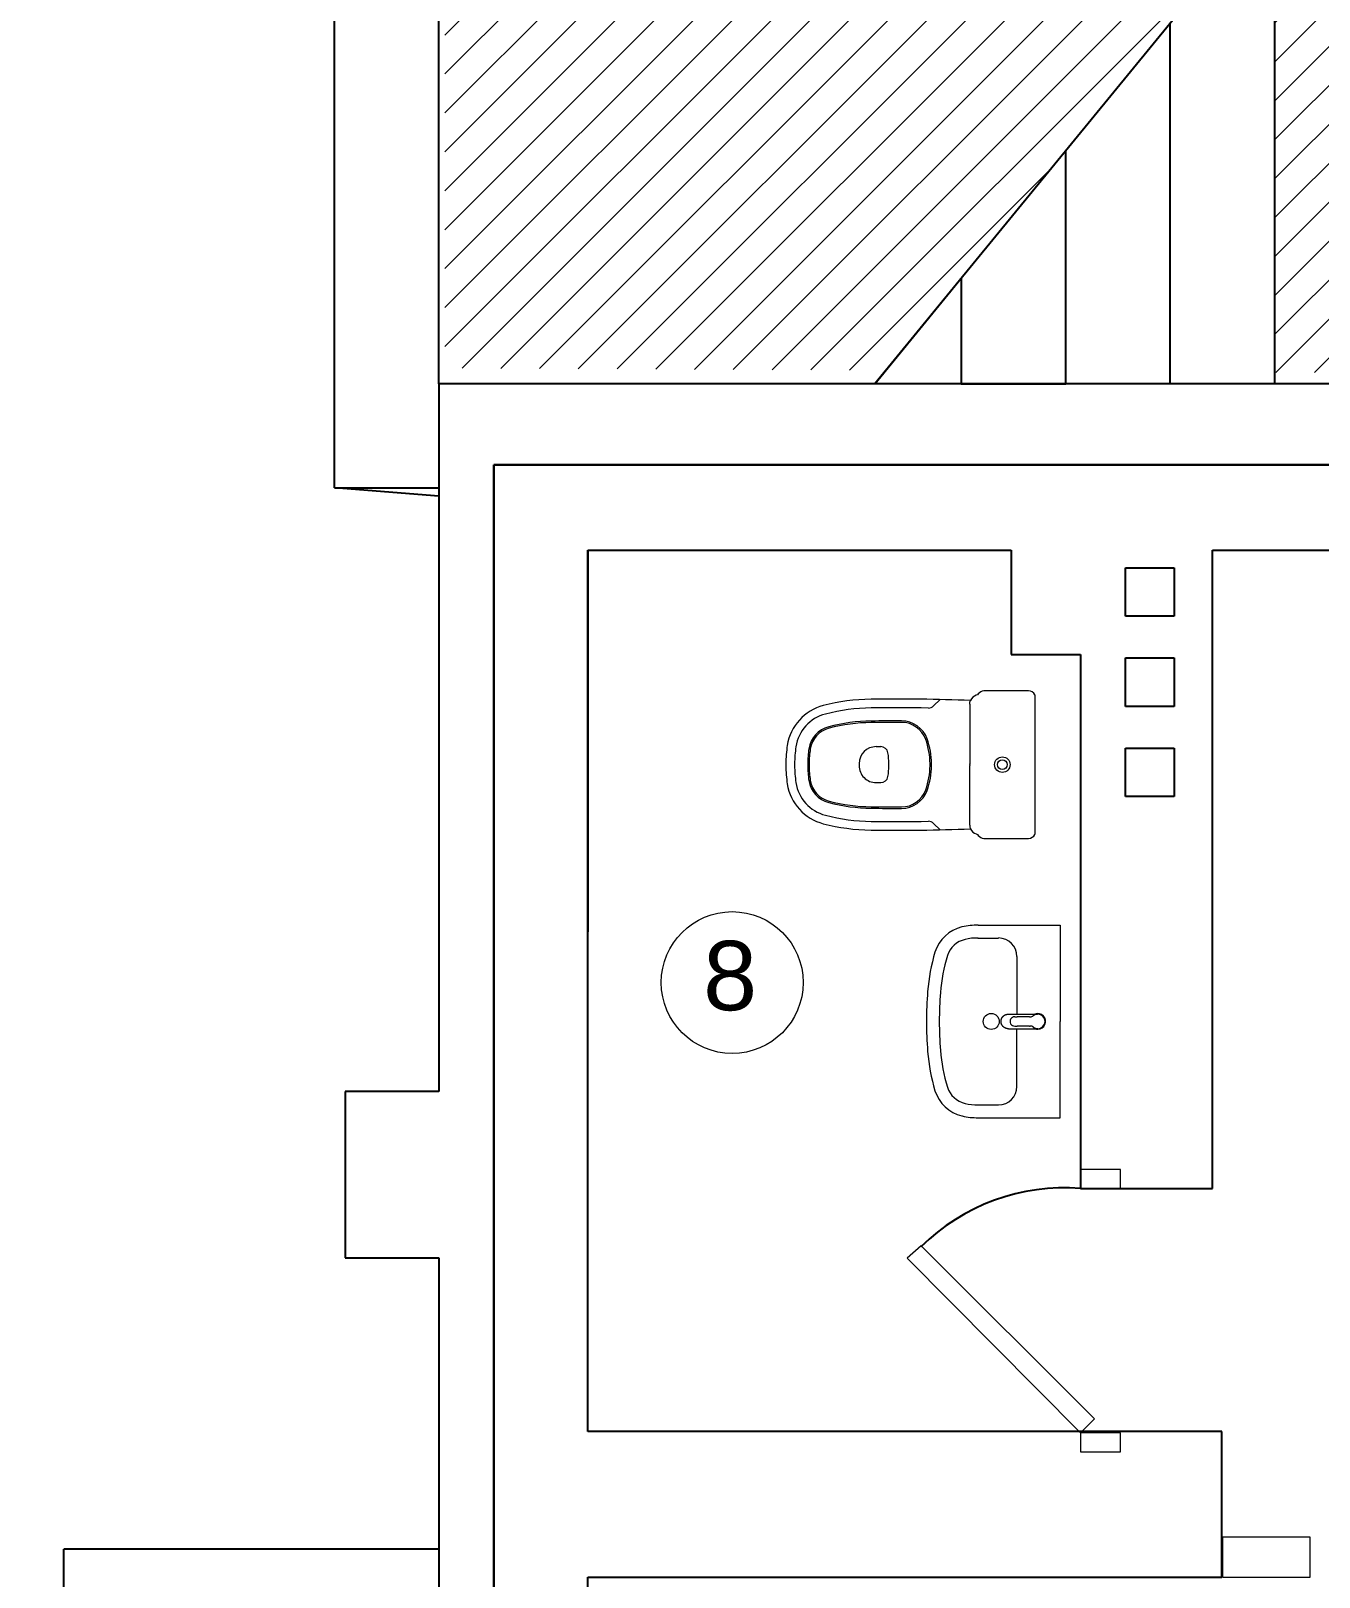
# Model space of a CAD drawing. Header units: millimetres. Extents: x 306002 to 1554695, y -207070 to 1535795.
# Drawn here: x 312014 to 315726, y -190231 to -185773 of the extents above; entities that cross this region are included whole.
import ezdxf

# ---------------------------------------------------------------- set-up
doc = ezdxf.new("R2010")
doc.units = ezdxf.units.MM
for name, color, linetype in [('$DDT_AUDIT_GENERATED_(77)', 7, 'Continuous'), ('$DDT_AUDIT_GENERATED_(91)', 7, 'Continuous'), ('DV2_Plane', 7, 'Continuous'), ('Furniture & Equipment', 7, 'Continuous')]:
    doc.layers.add(name, color=color, linetype=linetype)
doc.layers.add('1 0 Mebel_Ном._пера__97', color=7, linetype='Continuous', lineweight=5, true_color=0x3f3f3f)
doc.layers.add('PDF _Геометрия', color=7, linetype='Continuous', true_color=0x719d2f)
doc.layers.add('Тонкая', color=7, linetype='Continuous', lineweight=15)
doc.styles.get("Standard").update_dxf_attribs({"font": 'arial.ttf'})

# ---------------------------------------------------------------- blocks, each defined once
blk = doc.blocks.new('раковина 2')
at = {"layer": '$DDT_AUDIT_GENERATED_(77)', "color": 7, "linetype": 'Continuous', "lineweight": 0}
for p, q in [((25486.9, 18226.2), (25486.9, 18226.2)), ((25486.9, 18225.7), (25486.9, 18226.2)), ((25486.9, 18142.4), (25486.9, 18225.7)), ((25528.9, 18226.6), (25528.9, 18226.2)), ((25528.9, 18226.5), (25528.9, 18226.2)), ((25528.9, 18226.2), (25528.9, 18226.1)), ((25528.9, 18142.4), (25528.9, 18226.1))]:
    blk.add_line(p, q, dxfattribs=at)
for centre, radius, start, end in [((25507.9, 18227.2), 22.5, 0, 200.8927), ((25484.8, 18226.1), 2.08, 0.6339, 0.6474), ((25484.8, 18226.1), 2.08, 354.9778, 0.5193), ((25492.8, 18225.7), 5.93, 177.3972, 179.9405), ((25507.9, 18227.2), 22.5, 339.0521, 0)]:
    blk.add_arc(centre, radius, start, end, dxfattribs=at)
for points in [[(25507.9, 18121.4), (25502.5, 18121.4), (25497.2, 18123), (25492.4, 18126.3), (25488.8, 18130.9), (25486.9, 18136.5), (25486.9, 18142.4)], [(25528.9, 18142.4), (25528.9, 18136.5), (25526.9, 18130.9), (25523.3, 18126.3), (25518.6, 18123), (25513.2, 18121.4), (25507.9, 18121.4)]]:
    blk.add_open_spline(points, degree=6, dxfattribs=at)
at = {"layer": '$DDT_AUDIT_GENERATED_(91)', "color": 7, "linetype": 'Continuous', "lineweight": 0}
for p, q in [((25494.4, 18203.2), (25494.4, 18205)), ((25494.4, 18203.2), (25494.4, 18168.2)), ((25494.4, 18203.2), (25494.4, 18203.2)), ((25521.4, 18203.2), (25521.4, 18205)), ((25521.4, 18203.2), (25521.4, 18168.2)), ((25521.4, 18203.2), (25521.4, 18203.2)), ((25494.4, 18160.8), (25494.4, 18168.3)), ((25494.4, 18168.3), (25494.4, 18168.3)), ((25521.4, 18168.2), (25521.4, 18168.3)), ((25521.4, 18160.8), (25521.4, 18168.2))]:
    blk.add_line(p, q, dxfattribs=at)
for centre, radius, start, end in [((25507.9, 18227.1), 21, 0.131, 179.869), ((25507.9, 18227.1), 21, 179.8702, 185.0798), ((25507.9, 18227.2), 20.8, 180.0335, 215.7005), ((25506.9, 18227.1), 20.1, 185.0846, 187.9624), ((25481.9, 18206.3), 12.5, 353.9577, 43.9245), ((25533.8, 18206.3), 12.5, 136.0608, 186.0572), ((25507.9, 18227.2), 20.8, 324.2999, 359.9659), ((25508.8, 18227.1), 20.1, 352.0377, 354.9151), ((25507.9, 18227.1), 21, 354.9199, 0.1298), ((25507.8, 18160.8), 13.4, 180.0978, 241.8705), ((25507.8, 18160.8), 13.4, 180.0751, 241.8947), ((25507.9, 18161), 13.6, 241.8057, 269.9892), ((25507.9, 18161), 13.6, 270.0161, 298.1828), ((25508, 18160.8), 13.4, 298.118, 359.9091), ((25508, 18160.8), 13.4, 298.1233, 359.9022)]:
    blk.add_arc(centre, radius, start, end, dxfattribs=at)
for points in [[(25487.1, 18224.3), (25487.4, 18222.1), (25488, 18220), (25488.8, 18218), (25489.8, 18216.1), (25491.1, 18214.4), (25492.5, 18212.9)], [(25523.2, 18212.9), (25524.6, 18214.4), (25525.9, 18216.1), (25527, 18218), (25527.8, 18220), (25528.4, 18222.1), (25528.7, 18224.3)]]:
    blk.add_open_spline(points, degree=6, dxfattribs=at)
at = {"layer": 'DV2_Plane', "color": 7, "linetype": 'Continuous', "lineweight": 0}
for p, q in [((25230.4, 18292.1), (25507.9, 18292.1)), ((25230.4, 18055.7), (25230.4, 18292.1)), ((25538.4, 18292.1), (25507.9, 18292.1)), ((25785.4, 18292.1), (25538.4, 18292.1)), ((25785.4, 18055.7), (25785.4, 18292.1)), ((25320.6, 18167.1), (25486.9, 18167.1)), ((25695.1, 18167.1), (25528.9, 18167.1)), ((25267.4, 18054.9), (25267.4, 18114)), ((25748.4, 18054.9), (25748.4, 18114))]:
    blk.add_line(p, q, dxfattribs=at)
blk.add_circle((25507.9, 18093.1), 23, dxfattribs=at)
for centre, radius, start, end in [((25320.6, 18113.9), 53.3, 90.0226, 179.9159), ((25695.1, 18113.9), 53.3, 0.0841, 89.9774), ((25412.7, 18051.9), 182.4, 178.8006, 193.6615), ((25412.7, 18051.9), 145.4, 178.8006, 193.6615), ((25603, 18051.9), 145.4, 346.3385, 1.1994), ((25603, 18051.9), 182.4, 346.3385, 1.1994), ((25342, 18034.9), 109.7, 193.7748, 251.9151), ((25339.9, 18033.8), 70.4, 193.2981, 252.0486), ((25675.8, 18033.8), 70.4, 287.9514, 346.7019), ((25673.7, 18034.9), 109.7, 288.0849, 346.2252), ((25463.5, 18439.4), 494.3, 252.9098, 265.4815), ((25552.2, 18439.4), 494.3, 274.5185, 287.0902), ((25471.1, 18496), 588.4, 253.9027, 265.1563), ((25512.7, 19078.7), 1135.5, 265.5352, 269.7553), ((25503, 19078.7), 1135.5, 270.2447, 274.4648), ((25544.6, 18496), 588.4, 274.8437, 286.0973), ((25512.7, 19078.7), 1172.5, 265.5352, 269.7631), ((25503, 19078.7), 1172.5, 270.2369, 274.4648)]:
    blk.add_arc(centre, radius, start, end, dxfattribs=at)
blk = doc.blocks.new('унитаз с бачком')
at = {"lineweight": 0}
for p, q in [((25700.4, 19193.2), (25872.5, 19193.2)), ((25875.1, 19193.2), (25872.5, 19193.2)), ((25875.1, 19193.2), (25877.7, 19193.2)), ((26049.8, 19193.2), (25877.7, 19193.2)), ((25705.8, 19089.3), (25687.4, 19107.7)), ((26044.4, 19089.3), (26062.8, 19107.7)), ((25823.2, 18923.6), (25823.2, 18936.9)), ((25927, 18923.6), (25927, 18936.9))]:
    blk.add_line(p, q, dxfattribs=at)
blk.add_lwpolyline([(26063.7, 18908.8, 0.012417), (26060.2, 19195.4, 0.223559), (26074.9, 19212.1, -0.171147), (26079, 19217.8, 0.244989), (26087.5, 19234.1), (26087.5, 19362.9, 0.272552), (26076.7, 19381.3, 0.108584), (26073.2, 19382), (25877.7, 19382), (25875.1, 19382), (25872.5, 19382), (25677, 19382, 0.108584), (25673.5, 19381.3, 0.272552), (25662.6, 19362.9), (25662.6, 19234.1, 0.244989), (25671.2, 19217.8, -0.171147), (25675.2, 19212.1, 0.223559), (25690, 19195.4, 0.012417), (25686.4, 18908.8, 0.060418), (25704.9, 18771.1, 0.299274), (25819.4, 18667.5, 0.038487), (25872.5, 18663.4, 0.001894), (25875.1, 18663.4, 0.001894), (25877.7, 18663.4, 0.038487), (25930.8, 18667.5, 0.299274), (26045.3, 18771.1, 0.060418)], format="xyb", close=True, dxfattribs=at)
for points in [[(25700.4, 19193.2, -0.102359), (25690, 19195.4, 0.171147)], [(26049.8, 19193.2, 0.102359), (26060.2, 19195.4, -0.171147)]]:
    blk.add_lwpolyline(points, format="xyb", dxfattribs=at)
at = {"color": 18, "lineweight": 0, "true_color": 0x000000}
blk.add_circle((25875.1, 19287.4), 22.3, dxfattribs=at)
at = {"lineweight": 0}
blk.add_circle((25875.1, 19287.4), 14.2, dxfattribs=at)
blk.add_circle((25875.1, 19287.4), 14.2, dxfattribs=at)
for centre, radius, start, end in [((25691, 19074.5), 21, 359.0636, 45), ((25872.5, 18873.2), 209.8, 90, 109.984), ((25872.5, 18873.2), 205.6, 90, 109.984), ((25872.5, 18873.2), 209.8, 89.2838, 90), ((25872.5, 18873.2), 205.6, 89.2692, 90), ((25877.7, 18873.2), 209.8, 90, 90.7162), ((25877.7, 18873.2), 205.6, 90, 90.7308), ((25877.7, 18873.2), 209.8, 70.016, 90), ((25877.7, 18873.2), 205.6, 70.016, 90), ((26059.2, 19074.5), 21, 135, 180.9364), ((31455.9, 18980.3), 5744.7, 179.06363, 180.70946), ((25827.6, 18996.5), 78.7, 109.984, 179.8352), ((25827.6, 18996.5), 74.5, 109.984, 179.8352), ((25922.5, 18996.5), 74.5, 0.1648, 70.016), ((25922.5, 18996.5), 78.7, 0.1648, 70.016), ((20294.3, 18980.3), 5744.7, 359.29054, 0.93637), ((31455.9, 18980.3), 5706.9, 179.8352, 180.7095), ((31455.9, 18980.3), 5702.8, 179.8352, 180.7095), ((20294.3, 18980.3), 5702.8, 359.2905, 0.1648), ((20294.3, 18980.3), 5706.9, 359.2905, 0.1648), ((25844.1, 18936.9), 21, 99.7151, 180), ((25872.5, 18771.5), 188.8, 90, 99.7151), ((25872.5, 18771.5), 188.8, 89.2042, 90), ((25877.7, 18771.5), 188.8, 90, 90.7958), ((25877.7, 18771.5), 188.8, 80.2849, 90), ((25906, 18936.9), 21, 0, 80.2849), ((26263.4, 18916), 551.8, 180.7095, 194.5395), ((26263.4, 18916), 514, 180.7095, 194.5395), ((26263.4, 18916), 509.8, 180.7095, 194.5395), ((25872.5, 18923.6), 49.3, 180, 270), ((25877.7, 18923.6), 49.3, 270, 0), ((25486.8, 18916), 509.8, 345.4605, 359.2905), ((25486.8, 18916), 514, 345.4605, 359.2905), ((25486.8, 18916), 551.8, 345.4605, 359.2905), ((25872.5, 18923.6), 49.3, 270, 273.0491), ((25877.7, 18923.6), 49.3, 266.9509, 270), ((25841, 18806.4), 115.4, 194.5395, 261.1838), ((25841, 18806.4), 77.6, 194.5395, 261.1838), ((25841, 18806.4), 73.4, 194.5395, 261.1838), ((25909.2, 18806.4), 73.4, 278.8162, 345.4605), ((25909.2, 18806.4), 77.6, 278.8162, 345.4605), ((25909.2, 18806.4), 115.4, 278.8162, 345.4605), ((25872.5, 19009.6), 283.2, 261.1838, 270), ((25872.5, 19009.6), 279.1, 261.1838, 270), ((25872.5, 19009.6), 279.1, 270, 270.5385), ((25872.5, 19009.6), 283.2, 270, 270.5305), ((25877.7, 19009.6), 279.1, 269.4615, 270), ((25877.7, 19009.6), 283.2, 269.4695, 270), ((25877.7, 19009.6), 279.1, 270, 278.8162), ((25877.7, 19009.6), 283.2, 270, 278.8162), ((25872.5, 19009.6), 321, 261.1838, 270), ((25872.5, 19009.6), 321, 270, 270.4681), ((25877.7, 19009.6), 321, 269.5319, 270), ((25877.7, 19009.6), 321, 270, 278.8162)]:
    blk.add_arc(centre, radius, start, end, dxfattribs=at)

msp = doc.modelspace()

# ---------------------------------------------------------------- hatches: boundary and pattern name
at = {"lineweight": 20, "ltscale": 100, "true_color": 0xadddf7, "transparency": 33554457}
h = msp.add_hatch(dxfattribs=at)
h.set_pattern_fill('ANSI31', color=141, scale=25)
h.set_pattern_definition([(45, (563105.706, -289819.955), (-56.1266, 56.1266), [])])
h.paths.add_polyline_path([(315598.8, -184084.3), (315594.6, -183783.1), (315598.8, -183783.1), (315598.8, -183610.6), (314398.8, -183610.6), (314398.8, -185590.6), (315598.8, -185590.6)])
h.paths.add_polyline_path([(318078.7, -182279.1), (314518.8, -182290.6), (314518.8, -183490.6), (315606, -183490.6), (318078.7, -183481.1)])
h.paths.add_polyline_path([(314398.8, -182290.6), (312013.5, -182323.3), (312013.5, -183523.3), (314398.8, -183490.6)])
h.paths.add_polyline_path([(315428.2, -185590.6), (314398.8, -185590.6), (313206.3, -185590.6), (313206.3, -186745.1), (314477.2, -186751.8), (314695, -186485.8)])
h.paths.add_polyline_path([(316762.3, -185289.3), (315678.8, -185289.3), (315678.8, -185657), (315678.8, -185670.6), (315598.8, -185670.6), (315598.8, -186757.7), (315901.3, -186759.3), (315933.1, -186695.6), (315998.1, -186600.7), (316039, -186551.6), (316038.1, -186550.7), (316073.1, -186510.7), (316325.8, -186761.5), (316762.3, -186763.8)])

# ---------------------------------------------------------------- linework, layer by layer
at = {"ltscale": 100}
for p, q in [((312888.8, -187090.6), (312888.8, -183390.6)), ((313188.8, -183390.6), (313187.8, -186790.6)), ((315428.2, -185590.6), (314445.4, -186790.6)), ((315598.8, -186790.6), (315598.8, -185590.6)), ((315297.5, -186790.6), (315297.5, -185750.2)), ((314996.3, -186790.6), (314996.3, -186118)), ((314445.4, -186790.6), (314695, -186485.8)), ((314695, -186485.8), (314695, -186790.6)), ((315798.8, -186790.6), (313188.8, -186790.6)), ((313188.8, -186790.6), (313188.8, -187114.2)), ((314695, -186790.6), (314996.3, -186790.6)), ((312888.8, -187090.6), (313188.8, -187090.6)), ((313188.8, -187114.2), (312888.8, -187090.6)), ((313188.8, -187090.6), (313188.8, -188830.6)), ((313618.8, -189810.6), (313618.8, -187270.6)), ((313618.8, -187270.6), (314838.8, -187270.6)), ((313618.8, -187270.6), (313618.8, -188370.6)), ((314838.8, -187270.6), (314838.8, -187570.6)), ((315418.8, -189110.6), (315418.8, -187270.6)), ((315418.8, -187270.6), (315798.8, -187270.6)), ((315168.8, -187320.6), (315308.8, -187320.6)), ((315168.8, -187460.6), (315168.8, -187320.6)), ((315308.8, -187320.6), (315308.8, -187460.6)), ((315308.8, -187460.6), (315168.8, -187460.6)), ((314838.8, -187570.6), (315038.8, -187570.6)), ((315038.8, -187570.6), (315038.8, -189110.6)), ((315038.8, -187570.6), (315038.8, -188370.6)), ((315168.8, -187580.6), (315308.8, -187580.6)), ((315168.8, -187720.6), (315168.8, -187580.6)), ((315308.8, -187580.6), (315308.8, -187720.6)), ((315308.8, -187720.6), (315168.8, -187720.6)), ((315168.8, -187840.6), (315308.8, -187840.6)), ((315168.8, -187980.6), (315168.8, -187840.6)), ((315308.8, -187840.6), (315308.8, -187980.6)), ((315308.8, -187980.6), (315168.8, -187980.6)), ((313188.8, -188830.6), (312918.8, -188830.6)), ((312918.8, -188830.6), (312918.8, -189310.6)), ((315038.8, -189110.6), (315418.8, -189110.6)), ((312918.8, -189310.6), (313188.8, -189310.6)), ((313188.8, -189310.6), (313188.8, -193930.6)), ((315446.1, -189810.6), (313618.8, -189810.6)), ((315446.1, -190230.6), (315446.1, -189810.6)), ((313618.8, -192189.6), (313618.8, -190230.6)), ((313618.8, -190230.6), (315446.1, -190230.6))]:
    msp.add_line(p, q, dxfattribs=at)
at = {"color": 7, "lineweight": 30, "ltscale": 100, "true_color": 0xffffff}
msp.add_lwpolyline([(313347.3, -187024.6), (317037.6, -187024.6), (317039.9, -183762.1), (333453.3, -183762.1), (333451, -189832.4), (336699.6, -189832.4), (336699.6, -191479.3), (336453, -191479.3), (336453, -192644.7), (337154.5, -193347.8), (334290, -196182.8), (333494, -195398.4), (332406.5, -195398.4), (332406.5, -195846.7), (329256.1, -195846.7), (329256.1, -195460.1), (317054.9, -195460.1), (317054.9, -195801.9), (314098.5, -195801.9), (314098.5, -194244.3), (313347.3, -194244.3)], close=True, dxfattribs=at)
at = {"color": 7, "lineweight": 20, "ltscale": 100, "true_color": 0xffffff}
msp.add_lwpolyline([(315447.6, -190230.6), (315700.3, -190230.6), (315700.3, -190115.6), (315447.6, -190115.6)], close=True, dxfattribs=at)
at = {"color": 0, "ltscale": 100}
msp.add_arc((314992.5, -189696.7), 588.1, 85.4726, 134.6972, dxfattribs=at)
at = {"layer": '1 0 Mebel_Ном._пера__97', "color": 0, "lineweight": 20, "transparency": 33554687}
msp.add_circle((314034.8, -188516.7), 204.4, dxfattribs=at)
at = {"layer": 'Furniture & Equipment', "color": 7, "linetype": 'Continuous'}
for p in [(312108.8, -192930.6), (313188.8, -190150.6)]:
    msp.add_line(p, (312108.8, -190150.6), dxfattribs=at)
at = {"layer": 'PDF _Геометрия', "color": 0, "lineweight": 18, "transparency": 33554687}
for points in [[(315153.7, -189110.7), (315153.7, -189055.7), (315038.7, -189055.7), (315038.7, -189110.7)], [(315038.7, -189814.3), (315078.7, -189774.3), (314579.1, -189276), (314539.1, -189311)], [(315153.7, -189869.3), (315153.7, -189814.3), (315038.7, -189814.3), (315038.7, -189869.3)]]:
    msp.add_lwpolyline(points, close=True, dxfattribs=at)

# ---------------------------------------------------------------- block references
at = {"color": 1, "lineweight": 0, "rotation": 270}
for name, p in [('унитаз с бачком', (295526.1, -162013.4)), ('раковина 2', (296688.3, -163120.9))]:
    msp.add_blockref(name, p, dxfattribs=at)

# ---------------------------------------------------------------- texts
at = {"layer": 'Тонкая', "color": 0, "linetype": 'ByBlock', "ltscale": 100, "transparency": 33554687, "insert": (314028.8, -188497.9), "char_height": 250, "width": 588.035, "attachment_point": 5}
msp.add_mtext('{\\H0.8x;8\\H1.25x;\\C1; }', dxfattribs=at)

doc.saveas('drawing.dxf')
